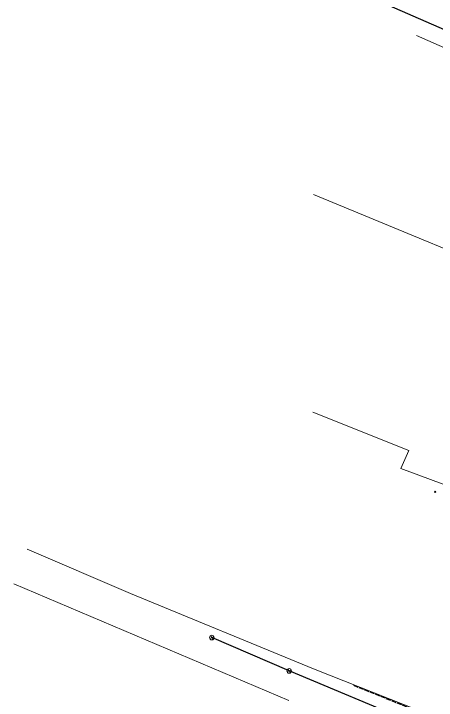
# Model space of a CAD drawing. Header units: metres. Extents: x 105014 to 106600, y 111320 to 118425.
# Drawn here: x 105248.8 to 105358.8, y 113299.2 to 113477.9 of the extents above; entities that cross this region are included whole.
import ezdxf

# ---------------------------------------------------------------- set-up
doc = ezdxf.new("R2010")
doc.units = ezdxf.units.M
doc.linetypes.add('DASHED', pattern=[1.524, 1.27, -0.254])
for name, color, linetype, lineweight in [('30-RED-ENEL-NODOS', 11, 'CONTINUOUS', 13), ('30-RED-VANTI-PROY', 2, 'DASHED', 25), ('35-RH-ACUE-MENOR-EXIST', 151, 'CONTINUOUS', 13), ('35-RH-PLUV-COLECTOR', 96, 'CONTINUOUS', 30), ('35-RH-PLUV-NODOS', 94, 'CONTINUOUS', 13)]:
    doc.layers.add(name, color=color, linetype=linetype, lineweight=lineweight)

# ---------------------------------------------------------------- blocks, each defined once
blk = doc.blocks.new('POSTE')
blk.add_circle((0, 0), 0.15)
blk = doc.blocks.new('POZO_PLUV')
for p, q in [((-0.42, -0.42), (0.42, 0.42)), ((-0.42, 0.42), (0.42, -0.42))]:
    blk.add_line(p, q)
blk.add_circle((0, 0), 0.6)

msp = doc.modelspace()

# ---------------------------------------------------------------- linework, layer by layer
at = {"layer": '30-RED-VANTI-PROY'}
msp.add_lwpolyline([(105337.2145, 113303.0729), (105381.6445, 113285.1943), (105383.3436, 113284.5986), (105385.1143, 113284.2722), (105386.9141, 113284.2228), (105388.7, 113284.4518), (105390.4292, 113284.9535), (105392.0603, 113285.716), (105393.5542, 113286.721), (105394.8751, 113287.9445), (105393.4609, 113341.0345), (105393.4897, 113347.5583), (105393.4617, 113352.0807), (105393.8641, 113361.4319), (105393.0824, 113365.9685)], dxfattribs=at)
at = {"layer": '35-RH-ACUE-MENOR-EXIST'}
for points in [[(105353.6196, 113472.2163), (105404.61, 113449.76), (105413.46, 113446.22)], [(105353.6196, 113472.2163), (105404.61, 113449.76), (105413.46, 113446.22)], [(105389.41, 113404.99), (105326.8216, 113430.8063)], [(105389.41, 113404.99), (105326.8216, 113430.8063)], [(105326.68, 113374.15), (105351.68, 113364.15)], [(105326.68, 113374.15), (105351.68, 113364.15)], [(105351.68, 113364.15), (105349.59, 113359.52)], [(105351.68, 113364.15), (105349.59, 113359.52)], [(105349.59, 113359.52), (105393.63, 113343.22)], [(105349.59, 113359.52), (105393.63, 113343.22)], [(105386.96, 113284.2), (105378.41, 113286.98), (105326.79, 113307.31), (105279.14, 113326.92), (105252.27, 113338.48)], [(105248.75, 113329.48), (105320.4, 113299.11)], [(105248.75, 113329.48), (105320.4, 113299.11)]]:
    msp.add_lwpolyline(points, dxfattribs=at)
at = {"layer": '35-RH-PLUV-COLECTOR'}
for points in [[(105369.71, 113469.89), (105334.44, 113485.29)], [(105320.477, 113306.801), (105300.338, 113315.472)], [(105353.244, 113293.146), (105320.477, 113306.801)]]:
    msp.add_lwpolyline(points, dxfattribs=at)

# ---------------------------------------------------------------- block references
at = {"layer": '30-RED-ENEL-NODOS', "rotation": 66}
msp.add_blockref('POSTE', (105358.5307, 113353.4103), dxfattribs=at)
at = {"layer": '35-RH-PLUV-NODOS', "rotation": 250}
for p in [(105300.338, 113315.472), (105320.477, 113306.801)]:
    msp.add_blockref('POZO_PLUV', p, dxfattribs=at)

doc.saveas('drawing.dxf')
